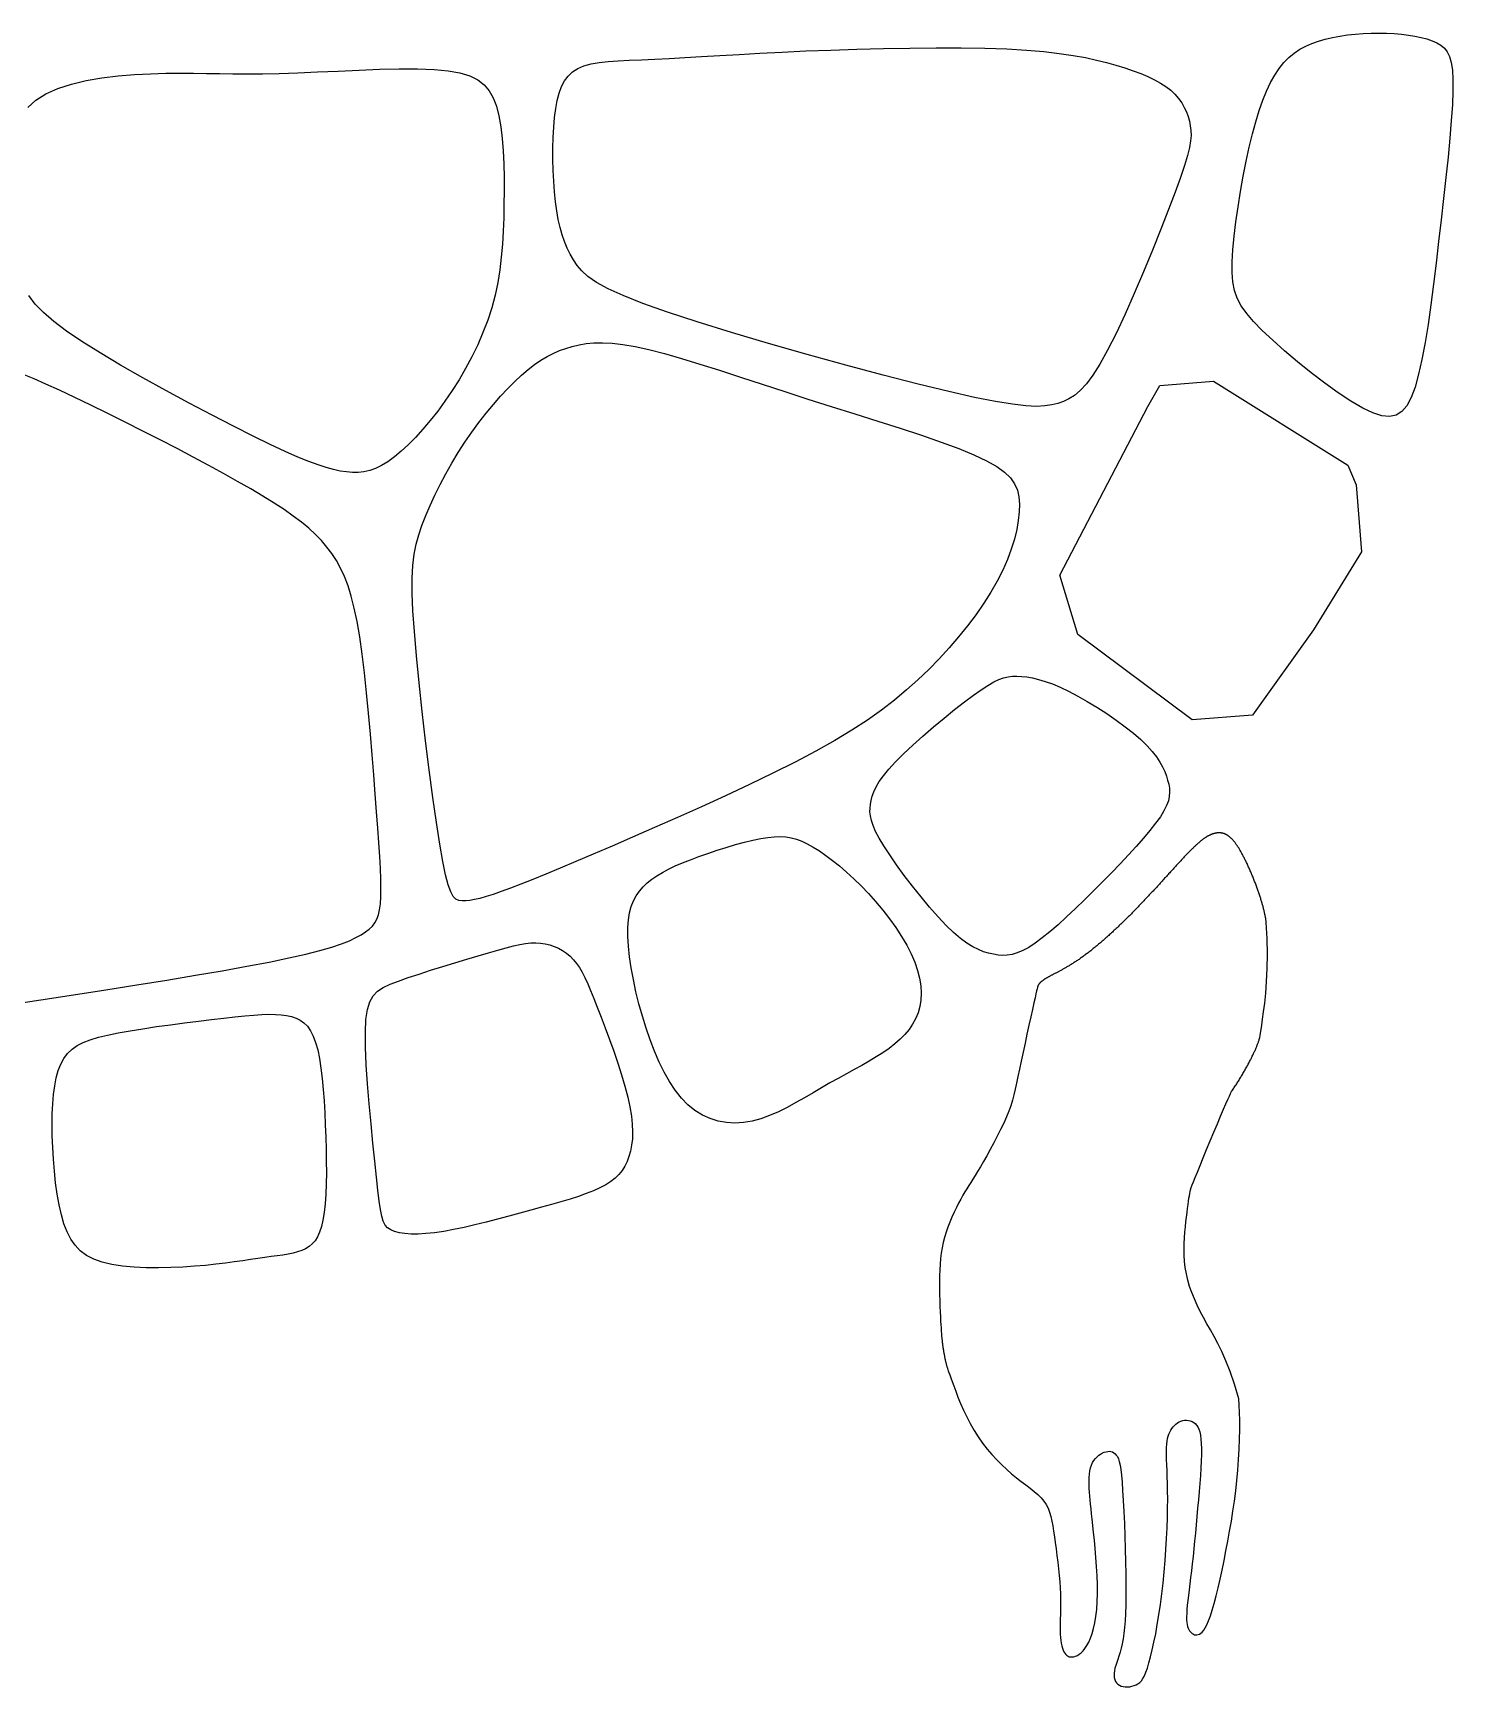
# Model space of a CAD drawing. Header units: millimetres. Extents: x 0 to 420, y 0 to 297.
# Drawn here: x 206.55 to 230.99, y 152.47 to 180.94 of the extents above; entities that cross this region are included whole.
import ezdxf

# ---------------------------------------------------------------- set-up
doc = ezdxf.new("R2010")
doc.units = ezdxf.units.MM
doc.layers.add('GREEN', color=96, linetype='Continuous')

msp = doc.modelspace()

# ---------------------------------------------------------------- linework, layer by layer
at = {"layer": 'GREEN', "linetype": 'Continuous'}
for points in [[(230.339109, 174.844587), (230.271809, 174.664342), (230.196861, 174.524526), (230.111613, 174.424255), (230.01341, 174.362646), (229.899602, 174.338813), (229.767533, 174.351874), (229.614552, 174.400943), (229.438006, 174.485136), (229.236903, 174.602603), (229.016899, 174.747622), (228.785312, 174.913505), (228.549459, 175.093563), (228.316657, 175.281107), (228.094225, 175.46945), (227.889479, 175.651903), (227.709738, 175.821777), (227.560645, 175.974484), (227.44115, 176.113833), (227.348533, 176.245733), (227.28007, 176.376094), (227.233039, 176.510824), (227.204716, 176.655833), (227.192381, 176.81703), (227.19331, 177.000323), (227.205044, 177.209679), (227.226176, 177.441287), (227.25556, 177.689394), (227.292054, 177.948246), (227.334513, 178.21209), (227.381792, 178.475171), (227.432747, 178.731738), (227.486234, 178.976035), (227.541369, 179.203349), (227.598308, 179.413125), (227.657467, 179.60585), (227.719261, 179.782007), (227.784108, 179.942083), (227.852423, 180.086563), (227.924623, 180.215931), (228.001123, 180.330674), (228.082293, 180.431386), (228.168319, 180.519101), (228.259339, 180.594964), (228.355492, 180.660117), (228.456916, 180.715705), (228.563751, 180.762871), (228.676135, 180.802759), (228.794206, 180.836514), (228.917889, 180.86511), (229.046255, 180.888855), (229.178157, 180.907886), (229.312453, 180.922343), (229.447998, 180.932363), (229.583646, 180.938086), (229.718255, 180.939649), (229.850678, 180.937192), (229.979813, 180.930818), (230.104717, 180.920492), (230.224489, 180.906145), (230.338226, 180.887707), (230.445028, 180.86511), (230.543992, 180.838283), (230.634217, 180.807158), (230.714801, 180.771664), (230.785013, 180.730991), (230.844805, 180.681357), (230.894297, 180.618239), (230.933611, 180.537114), (230.962868, 180.43346), (230.98219, 180.302753), (230.991699, 180.14047), (230.991516, 179.942088), (230.981938, 179.704722), (230.963969, 179.432037), (230.938788, 179.129336), (230.907572, 178.801923), (230.871502, 178.455099), (230.831757, 178.094169), (230.789514, 177.724435), (230.745954, 177.3512), (230.701958, 176.979707), (230.657216, 176.614955), (230.611121, 176.261884), (230.563066, 175.925431), (230.512444, 175.610536), (230.458649, 175.322137), (230.401073, 175.065175)], [(223.312086, 180.665832), (223.648939, 180.646519), (223.948617, 180.62117), (224.21514, 180.59055), (224.452533, 180.555421), (224.664819, 180.516545), (224.856019, 180.474687), (225.030157, 180.430608), (225.191256, 180.385073), (225.342635, 180.338637), (225.484808, 180.29104), (225.617582, 180.241813), (225.740767, 180.190488), (225.854173, 180.136596), (225.957609, 180.079671), (226.050883, 180.019244), (226.133806, 179.954848), (226.206322, 179.886213), (226.268921, 179.813869), (226.322225, 179.738542), (226.366859, 179.660962), (226.403448, 179.581856), (226.432615, 179.501952), (226.454985, 179.421978), (226.471182, 179.342662), (226.481357, 179.263524), (226.483763, 179.179256), (226.476183, 179.083341), (226.456395, 178.969263), (226.422181, 178.830506), (226.371322, 178.660554), (226.301598, 178.45289), (226.21079, 178.200998), (226.097826, 177.901624), (225.966223, 177.564555), (225.820644, 177.202841), (225.665754, 176.829534), (225.506218, 176.457681), (225.346698, 176.100333), (225.191859, 175.77054), (225.046365, 175.481351), (224.913728, 175.242631), (224.792845, 175.0515), (224.681464, 174.901891), (224.577331, 174.78774), (224.47819, 174.702981), (224.381788, 174.641548), (224.285872, 174.597375), (224.188187, 174.564397), (224.084999, 174.538097), (223.966656, 174.520147), (223.822025, 174.513771), (223.639975, 174.52219), (223.409374, 174.548626), (223.119089, 174.596302), (222.757987, 174.668439), (222.314938, 174.76826), (221.784638, 174.897396), (221.185099, 175.051115), (220.540164, 175.223094), (219.873676, 175.407011), (219.209477, 175.596543), (218.571409, 175.785368), (217.983314, 175.967162), (217.469034, 176.135604), (217.046511, 176.285917), (216.71008, 176.419517), (216.448175, 176.539366), (216.249231, 176.648425), (216.101683, 176.749657), (215.993963, 176.846024), (215.914508, 176.940488), (215.85175, 177.036011), (215.796038, 177.135249), (215.745372, 177.239634), (215.699665, 177.350293), (215.65883, 177.468353), (215.622781, 177.59494), (215.59143, 177.731179), (215.564692, 177.878199), (215.542479, 178.037124), (215.524724, 178.208328), (215.511444, 178.389167), (215.502671, 178.576246), (215.498441, 178.766168), (215.498789, 178.955535), (215.50375, 179.140952), (215.513357, 179.319022), (215.527647, 179.486347), (215.546873, 179.640116), (215.572169, 179.779848), (215.604886, 179.905648), (215.646377, 180.01762), (215.697995, 180.115868), (215.761092, 180.200496), (215.837021, 180.271608), (215.927134, 180.329309), (216.032645, 180.374031), (216.154213, 180.407526), (216.292358, 180.431872), (216.4476, 180.44915), (216.620459, 180.461439), (216.811456, 180.470819), (217.02111, 180.479369), (217.249942, 180.489169), (217.498506, 180.501848), (217.767497, 180.517232), (218.057642, 180.534699), (218.36967, 180.553623), (218.704309, 180.573382), (219.062287, 180.593352), (219.444332, 180.612908), (219.851173, 180.631428), (220.282027, 180.648284), (220.730065, 180.662836), (221.186946, 180.674444), (221.644329, 180.682465), (222.093876, 180.686256), (222.527244, 180.685176), (222.936095, 180.678582)], [(222.747024, 173.679912), (222.964241, 173.577472), (223.138352, 173.478285), (223.273829, 173.380202), (223.375147, 173.281076), (223.44678, 173.178758), (223.493201, 173.0711), (223.518883, 172.955953), (223.528302, 172.831168), (223.525132, 172.695141), (223.509859, 172.548438), (223.482171, 172.392167), (223.441756, 172.227438), (223.388302, 172.055359), (223.321496, 171.877041), (223.241027, 171.693591), (223.146582, 171.506119), (223.038078, 171.315714), (222.916343, 171.123384), (222.782436, 170.930117), (222.637414, 170.7369), (222.482335, 170.544722), (222.318257, 170.354571), (222.146237, 170.167434), (221.967333, 169.9843), (221.78184, 169.805757), (221.587, 169.6308), (221.379295, 169.458026), (221.155203, 169.286029), (220.911206, 169.113407), (220.643783, 168.938754), (220.349413, 168.760666), (220.024578, 168.577741), (219.667636, 168.389208), (219.284459, 168.196843), (218.882798, 168.003054), (218.470404, 167.810252), (218.055027, 167.620846), (217.644418, 167.437247), (217.246329, 167.261863), (216.868509, 167.097104), (216.51727, 166.94493), (216.193168, 166.805496), (215.895318, 166.678507), (215.622836, 166.56367), (215.374837, 166.460689), (215.150437, 166.36927), (214.948752, 166.289117), (214.768898, 166.219937), (214.609842, 166.161385), (214.469963, 166.112921), (214.347494, 166.073956), (214.240665, 166.0439), (214.147707, 166.022164), (214.066852, 166.008158), (213.996332, 166.001293), (213.934377, 166.00098), (213.879248, 166.008218), (213.829321, 166.030359), (213.783, 166.076347), (213.738689, 166.155123), (213.694794, 166.275629), (213.649718, 166.446806), (213.601866, 166.677598), (213.549644, 166.976945), (213.492099, 167.349345), (213.430859, 167.781515), (213.368197, 168.255727), (213.306383, 168.754252), (213.247691, 169.259363), (213.194391, 169.753331), (213.148756, 170.218429), (213.113058, 170.636929), (213.08915, 170.995564), (213.077207, 171.298919), (213.076987, 171.55604), (213.088247, 171.775973), (213.110744, 171.967763), (213.144234, 172.140457), (213.188476, 172.303101), (213.243225, 172.464742), (213.308149, 172.632642), (213.382559, 172.806938), (213.465672, 172.985983), (213.55671, 173.168132), (213.654892, 173.351737), (213.759437, 173.535151), (213.869566, 173.71673), (213.984498, 173.894826), (214.103407, 174.067902), (214.225281, 174.234862), (214.349062, 174.394716), (214.473694, 174.546478), (214.598117, 174.689158), (214.721275, 174.821771), (214.84211, 174.943326), (214.959563, 175.052837), (215.072931, 175.149645), (215.182918, 175.234408), (215.290581, 175.308115), (215.396979, 175.371753), (215.503169, 175.42631), (215.610209, 175.472775), (215.719157, 175.512134), (215.831069, 175.545376), (215.947378, 175.573065), (216.071004, 175.594065), (216.205242, 175.606818), (216.353387, 175.609763), (216.518733, 175.601343), (216.704575, 175.579996), (216.914207, 175.544165), (217.150924, 175.492289), (217.416989, 175.423448), (217.710538, 175.339273), (218.028675, 175.242035), (218.368504, 175.134002), (218.72713, 175.017446), (219.101656, 174.894635), (219.489187, 174.76784), (219.886828, 174.63933), (220.291022, 174.511098), (220.695581, 174.384028), (221.093655, 174.258725), (221.478394, 174.135794), (221.84295, 174.015841), (222.180473, 173.899473), (222.484114, 173.787295)], [(228.590254, 170.668255), (227.542693, 169.195251), (226.503976, 169.115278), (224.533041, 170.587941), (224.222289, 171.608278), (225.740347, 174.509858), (225.944531, 174.873666), (226.867834, 174.944753), (229.185009, 173.498747), (229.327063, 173.161597), (229.41587, 172.008142)], [(223.800738, 165.271569), (223.689, 165.199248), (223.586815, 165.144206), (223.492503, 165.104727), (223.40438, 165.079095), (223.320765, 165.065594), (223.239977, 165.062509), (223.160332, 165.068124), (223.08015, 165.080722), (222.997847, 165.099276), (222.912231, 165.125506), (222.822211, 165.161821), (222.726694, 165.210631), (222.624588, 165.274344), (222.5148, 165.355368), (222.396237, 165.456112), (222.267807, 165.578985), (222.12928, 165.725027), (221.983868, 165.889802), (221.835647, 166.067504), (221.688691, 166.252329), (221.547076, 166.438471), (221.414877, 166.620126), (221.296168, 166.791489), (221.195024, 166.946755), (221.114464, 167.081585), (221.053272, 167.197511), (221.009177, 167.29753), (220.979909, 167.38464), (220.963194, 167.461839), (220.956763, 167.532125), (220.958342, 167.598495), (220.965661, 167.663947), (220.977297, 167.731243), (220.995227, 167.802196), (221.022278, 167.878383), (221.061276, 167.961382), (221.115047, 168.052771), (221.186418, 168.154126), (221.278215, 168.267025), (221.393264, 168.393045), (221.53292, 168.532744), (221.692656, 168.682601), (221.866471, 168.838074), (222.048367, 168.994622), (222.232344, 169.147704), (222.412402, 169.29278), (222.582541, 169.425308), (222.736764, 169.540747), (222.870647, 169.63566), (222.986082, 169.711022), (223.086535, 169.768915), (223.175475, 169.811417), (223.25637, 169.840609), (223.332688, 169.858572), (223.407896, 169.867384), (223.485462, 169.869125), (223.568404, 169.865351), (223.657935, 169.855512), (223.754818, 169.838534), (223.859816, 169.813343), (223.973693, 169.778864), (224.097211, 169.734022), (224.231132, 169.677745), (224.376221, 169.608957), (224.532439, 169.527164), (224.696547, 169.434194), (224.864505, 169.332456), (225.032272, 169.224358), (225.195808, 169.112308), (225.351074, 168.998715), (225.494028, 168.885987), (225.62063, 168.776532), (225.727858, 168.672309), (225.816758, 168.573474), (225.889394, 168.479731), (225.947828, 168.390787), (225.994124, 168.306348), (226.030346, 168.226118), (226.058556, 168.149804), (226.080819, 168.077111), (226.098539, 168.007468), (226.110485, 167.939193), (226.114767, 167.870328), (226.109494, 167.798915), (226.092778, 167.722995), (226.062727, 167.640609), (226.017452, 167.549799), (225.955064, 167.448607), (225.874344, 167.335654), (225.776771, 167.211886), (225.664494, 167.078827), (225.539663, 166.938004), (225.404428, 166.79094), (225.26094, 166.639162), (225.111349, 166.484195), (224.957804, 166.327563), (224.802368, 166.170937), (224.64676, 166.016564), (224.492608, 165.866835), (224.341542, 165.724143), (224.195192, 165.590878), (224.055188, 165.469433), (223.92316, 165.3622)], [(218.928304, 162.20842), (218.778914, 162.183359), (218.630963, 162.174952), (218.485336, 162.183494), (218.342915, 162.209279), (218.204587, 162.252602), (218.071234, 162.313758), (217.943742, 162.393041), (217.822995, 162.490747), (217.709674, 162.606851), (217.603653, 162.740062), (217.504603, 162.888765), (217.412193, 163.051351), (217.326094, 163.226206), (217.245978, 163.41172), (217.171514, 163.606281), (217.102372, 163.808277), (217.038393, 164.015882), (216.980083, 164.226417), (216.92812, 164.436987), (216.883179, 164.644699), (216.845937, 164.846658), (216.817071, 165.03997), (216.797256, 165.221742), (216.787168, 165.389079), (216.787315, 165.53983), (216.797519, 165.674813), (216.817434, 165.795585), (216.846712, 165.903709), (216.885007, 166.000742), (216.931973, 166.088245), (216.987261, 166.167777), (217.050526, 166.240898), (217.121545, 166.309026), (217.200593, 166.373014), (217.288067, 166.433571), (217.384368, 166.491408), (217.489893, 166.547236), (217.605042, 166.601765), (217.730213, 166.655707), (217.865805, 166.709771), (218.011637, 166.764358), (218.165202, 166.818635), (218.323414, 166.871457), (218.483186, 166.921679), (218.641433, 166.968158), (218.795068, 167.009749), (218.941003, 167.045309), (219.076154, 167.073693), (219.198367, 167.093904), (219.309222, 167.105536), (219.411235, 167.108329), (219.506918, 167.102023), (219.598788, 167.086359), (219.689356, 167.061076), (219.781139, 167.025916), (219.87665, 166.980618), (219.977869, 166.924996), (220.084637, 166.859149), (220.196261, 166.783252), (220.312046, 166.697477), (220.431299, 166.601998), (220.553327, 166.496988), (220.677436, 166.382621), (220.802932, 166.259069), (220.928914, 166.126753), (221.053647, 165.98709), (221.17519, 165.841742), (221.291601, 165.692373), (221.400937, 165.540647), (221.501257, 165.388226), (221.590618, 165.236775), (221.667078, 165.087956), (221.729091, 164.943199), (221.776695, 164.802999), (221.810323, 164.667614), (221.830408, 164.537306), (221.837384, 164.412334), (221.831685, 164.292957), (221.813744, 164.179437), (221.783995, 164.072033), (221.742882, 163.970854), (221.690897, 163.875411), (221.628543, 163.785061), (221.556322, 163.699164), (221.474738, 163.617078), (221.384293, 163.538163), (221.28549, 163.461777), (221.178832, 163.387279), (221.06486, 163.314031), (220.944264, 163.241406), (220.817773, 163.16878), (220.686114, 163.09553), (220.550016, 163.021031), (220.410208, 162.944661), (220.267418, 162.865794), (220.122373, 162.783809), (219.975724, 162.698602), (219.82781, 162.612165), (219.67889, 162.52701), (219.529224, 162.445651), (219.379072, 162.370599), (219.228695, 162.304368), (219.078352, 162.249471)], [(213.617866, 160.310518), (213.459145, 160.287382), (213.312734, 160.27222), (213.178878, 160.264822), (213.057817, 160.264981), (212.949796, 160.27249), (212.855058, 160.28714), (212.773843, 160.308724), (212.706397, 160.337033), (212.652513, 160.372769), (212.610194, 160.420274), (212.576996, 160.484797), (212.550472, 160.57159), (212.52818, 160.685903), (212.507672, 160.832987), (212.486504, 161.018091), (212.462232, 161.246468), (212.433205, 161.520407), (212.400951, 161.830357), (212.367796, 162.163805), (212.336062, 162.508241), (212.308073, 162.851152), (212.286154, 163.180027), (212.272628, 163.482354), (212.269818, 163.74562), (212.279911, 163.960591), (212.304535, 164.131129), (212.345182, 164.264376), (212.403343, 164.367471), (212.480508, 164.447555), (212.57817, 164.511766), (212.697818, 164.567247), (212.840945, 164.621135), (213.007829, 164.679119), (213.193909, 164.741073), (213.393409, 164.805421), (213.600557, 164.870584), (213.809577, 164.934984), (214.014695, 164.997045), (214.210138, 165.055188), (214.390132, 165.107836), (214.55028, 165.153668), (214.691702, 165.192393), (214.816894, 165.223976), (214.928353, 165.248383), (215.028576, 165.26558), (215.12006, 165.275532), (215.205302, 165.278204), (215.286799, 165.273563), (215.366553, 165.261612), (215.444591, 165.242503), (215.520445, 165.216428), (215.593645, 165.183576), (215.663725, 165.144139), (215.730215, 165.098306), (215.792648, 165.046269), (215.850555, 164.988218), (215.903795, 164.924029), (215.953533, 164.852319), (216.00126, 164.771389), (216.048467, 164.679541), (216.096645, 164.575077), (216.147285, 164.456299), (216.20188, 164.321509), (216.261919, 164.169009), (216.328251, 163.998108), (216.399143, 163.812148), (216.47222, 163.615479), (216.545106, 163.412449), (216.615427, 163.207409), (216.680805, 163.004708), (216.738866, 162.808696), (216.787234, 162.623721), (216.824056, 162.45323), (216.849572, 162.297052), (216.864545, 162.154112), (216.869739, 162.023337), (216.865915, 161.903652), (216.853838, 161.793983), (216.834269, 161.693254), (216.807973, 161.600393), (216.77544, 161.514417), (216.736075, 161.434713), (216.689011, 161.360762), (216.633381, 161.292043), (216.568318, 161.228037), (216.492955, 161.168224), (216.406425, 161.112083), (216.307862, 161.059095), (216.196663, 161.008723), (216.073292, 160.960359), (215.938477, 160.91338), (215.792946, 160.867163), (215.637427, 160.821083), (215.472649, 160.774517), (215.29934, 160.726841), (215.118228, 160.677431), (214.930319, 160.625986), (214.737728, 160.573502), (214.542848, 160.521294), (214.348072, 160.470681), (214.155793, 160.422979), (213.968404, 160.379507), (213.788298, 160.341581)], [(207.737728, 159.780442), (207.592767, 159.832848), (207.468336, 159.898392), (207.362354, 159.977594), (207.27274, 160.070974), (207.197413, 160.179051), (207.134294, 160.302344), (207.081301, 160.441374), (207.036352, 160.596661), (206.997684, 160.768067), (206.964789, 160.952836), (206.937477, 161.147552), (206.915558, 161.348802), (206.89884, 161.553172), (206.887134, 161.757249), (206.880248, 161.957617), (206.877992, 162.150863), (206.880326, 162.334076), (206.88781, 162.506354), (206.901155, 162.667299), (206.921072, 162.816513), (206.948271, 162.953597), (206.983465, 163.078153), (207.027364, 163.189781), (207.080678, 163.288084), (207.144281, 163.373015), (207.219692, 163.445939), (207.308594, 163.50857), (207.412669, 163.562624), (207.533598, 163.609818), (207.673063, 163.651867), (207.832746, 163.690487), (208.01433, 163.727393), (208.218275, 163.763945), (208.440168, 163.800065), (208.674372, 163.83532), (208.915252, 163.869276), (209.157172, 163.901499), (209.394497, 163.931555), (209.621592, 163.959011), (209.832821, 163.983432), (210.023794, 164.004405), (210.195104, 164.021599), (210.348589, 164.0347), (210.486087, 164.043398), (210.609436, 164.04738), (210.720474, 164.046335), (210.821039, 164.039952), (210.912968, 164.027918), (210.997818, 164.009674), (211.076009, 163.983665), (211.14768, 163.94809), (211.212971, 163.901145), (211.27202, 163.841029), (211.324966, 163.76594), (211.371947, 163.674074), (211.413103, 163.563631), (211.448632, 163.433492), (211.478977, 163.285277), (211.504641, 163.121292), (211.526126, 162.943841), (211.543935, 162.75523), (211.558572, 162.557762), (211.570538, 162.353744), (211.580337, 162.145479), (211.588315, 161.935338), (211.594196, 161.725941), (211.597544, 161.519975), (211.597927, 161.320126), (211.594912, 161.12908), (211.588064, 160.949523), (211.57695, 160.784142), (211.561137, 160.635622), (211.540246, 160.505936), (211.514117, 160.394202), (211.482648, 160.298828), (211.445734, 160.218217), (211.403271, 160.150777), (211.355154, 160.094912), (211.301281, 160.049028), (211.241547, 160.011532), (211.175842, 159.980903), (211.104033, 159.955923), (211.025981, 159.935447), (210.941549, 159.918333), (210.850597, 159.903437), (210.752986, 159.889614), (210.648578, 159.875721), (210.537234, 159.860614), (210.418718, 159.843444), (210.292398, 159.824541), (210.157548, 159.804527), (210.013438, 159.784027), (209.85934, 159.763664), (209.694526, 159.744063), (209.518268, 159.725847), (209.329838, 159.70964), (209.129368, 159.696169), (208.920437, 159.686579), (208.707482, 159.682119), (208.494943, 159.684036), (208.28726, 159.693579), (208.08887, 159.711995), (207.904213, 159.740533)]]:
    msp.add_lwpolyline(points, close=True, dxfattribs=at)
for points in [[(206.460546, 179.655753), (206.598838, 179.784205), (206.769557, 179.894984), (206.974464, 179.987282), (207.208363, 180.062323), (207.464319, 180.121839), (207.735396, 180.167563), (208.014657, 180.201225), (208.295166, 180.22456), (208.569989, 180.239298), (208.832188, 180.247172), (209.077063, 180.24986), (209.308845, 180.248821), (209.534005, 180.245458), (209.759008, 180.241177), (209.990322, 180.237382), (210.234416, 180.235478), (210.497757, 180.236868), (210.786813, 180.242957), (211.105415, 180.254532), (211.446854, 180.269905), (211.801783, 180.286769), (212.160856, 180.302819), (212.514727, 180.31575), (212.854051, 180.323254), (213.16948, 180.323027), (213.45167, 180.312762), (213.69349, 180.290325), (213.896678, 180.254261), (214.065186, 180.20329), (214.202969, 180.13613), (214.31398, 180.051499), (214.402172, 179.948114), (214.471499, 179.824694), (214.525915, 179.679956), (214.568898, 179.513377), (214.602033, 179.327456), (214.626429, 179.125452), (214.643196, 178.910623), (214.653443, 178.686228), (214.658281, 178.455524), (214.658818, 178.22177), (214.656165, 177.988223), (214.651024, 177.757544), (214.642466, 177.530001), (214.629158, 177.305265), (214.609763, 177.083007), (214.582946, 176.862896), (214.547373, 176.644605), (214.501708, 176.427802), (214.444617, 176.212159), (214.375199, 175.997569), (214.294303, 175.784815), (214.203211, 175.574902), (214.103206, 175.368834), (213.995571, 175.167619), (213.881591, 174.972259), (213.762546, 174.783762), (213.639722, 174.603133), (213.514363, 174.431372), (213.387564, 174.269473), (213.260384, 174.118421), (213.133879, 173.979206), (213.009109, 173.852815), (212.887129, 173.740236), (212.768999, 173.642457), (212.655776, 173.560467), (212.548092, 173.494879), (212.444881, 173.444819), (212.344653, 173.409039), (212.245915, 173.386291), (212.147178, 173.375328), (212.046948, 173.374901), (211.943736, 173.383762), (211.83605, 173.400663), (211.721822, 173.424993), (211.596668, 173.458679), (211.455632, 173.504287), (211.293753, 173.564379), (211.106071, 173.641521), (210.887629, 173.738277), (210.633467, 173.857211), (210.338624, 174.000887), (210.00101, 174.170466), (209.63, 174.361496), (209.237834, 174.56812), (208.836755, 174.784482), (208.439006, 175.004726), (208.056828, 175.222997), (207.702463, 175.433437), (207.388153, 175.630192), (207.123172, 175.80914), (206.904922, 175.973104), (206.727837, 176.126639), (206.58635, 176.274304), (206.474895, 176.420655)], [(206.120729, 164.211302), (206.684777, 164.297183), (207.247853, 164.383895), (207.800924, 164.469988), (208.338216, 164.554866), (208.85477, 164.638147), (209.345626, 164.71945), (209.805826, 164.798393), (210.23041, 164.874593), (210.614419, 164.94767), (210.952894, 165.017241), (211.242529, 165.083051), (211.486631, 165.145356), (211.690157, 165.204537), (211.858068, 165.260975), (211.995322, 165.315054), (212.106878, 165.367153), (212.197697, 165.417657), (212.272736, 165.466945), (212.336244, 165.515799), (212.389626, 165.566592), (212.433575, 165.622099), (212.468785, 165.68509), (212.495949, 165.75834), (212.51576, 165.844621), (212.528913, 165.946706), (212.5361, 166.067368), (212.53797, 166.208998), (212.534983, 166.372463), (212.527558, 166.558248), (212.516108, 166.766839), (212.501052, 166.99872), (212.482805, 167.254377), (212.461782, 167.534296), (212.438401, 167.838961), (212.412991, 168.167529), (212.385534, 168.513843), (212.355926, 168.870415), (212.324065, 169.22976), (212.289845, 169.584391), (212.253164, 169.926822), (212.213916, 170.249566), (212.171999, 170.545137), (212.127242, 170.807893), (212.079209, 171.039577), (212.027396, 171.243776), (211.9713, 171.424076), (211.91042, 171.584066), (211.844251, 171.727331), (211.772291, 171.857461), (211.694037, 171.978041), (211.608824, 172.092306), (211.51534, 172.202082), (211.412112, 172.308841), (211.297664, 172.414057), (211.170524, 172.519202), (211.029217, 172.62575), (210.87227, 172.735172), (210.698208, 172.848942), (210.505998, 172.968227), (210.296361, 173.092968), (210.070459, 173.222803), (209.829454, 173.357367), (209.574508, 173.496296), (209.306782, 173.639227), (209.027439, 173.785796), (208.73764, 173.935639), (208.439298, 174.08796), (208.137332, 174.240227), (207.837412, 174.38948), (207.545208, 174.532755), (207.266391, 174.667089), (207.00663, 174.78952), (206.771597, 174.897085), (206.56696, 174.986821), (206.39635, 175.056251)], [(227.778098, 165.629129), (227.776515, 165.641888), (227.774537, 165.656777), (227.772499, 165.671138), (227.770395, 165.685065), (227.768214, 165.69865), (227.765947, 165.711988), (227.763587, 165.72517), (227.761123, 165.73829), (227.758548, 165.75144), (227.755853, 165.764699), (227.753038, 165.778083), (227.750102, 165.791592), (227.747047, 165.805229), (227.743871, 165.818993), (227.740577, 165.832886), (227.737163, 165.846909), (227.73363, 165.861063), (227.729978, 165.875349), (227.726208, 165.889766), (227.722321, 165.904315), (227.718317, 165.918994), (227.714197, 165.933805), (227.709961, 165.948746), (227.70561, 165.963817), (227.701145, 165.979018), (227.696567, 165.994347), (227.691877, 166.009801), (227.687077, 166.025374), (227.68217, 166.04106), (227.677158, 166.056853), (227.672043, 166.072749), (227.666827, 166.088741), (227.661513, 166.104824), (227.656101, 166.120993), (227.650596, 166.137241), (227.644998, 166.153562), (227.639312, 166.169947), (227.633538, 166.186392), (227.627681, 166.202888), (227.621742, 166.219429), (227.615723, 166.236008), (227.609628, 166.252619), (227.603459, 166.269254), (227.597218, 166.285908), (227.590907, 166.302572), (227.58453, 166.319241), (227.578089, 166.335908), (227.571586, 166.352565), (227.565024, 166.369206), (227.558405, 166.385824), (227.551731, 166.402413), (227.545006, 166.418966), (227.538232, 166.435475), (227.531411, 166.451934), (227.524545, 166.468337), (227.517638, 166.484676), (227.510692, 166.500945), (227.503708, 166.517136), (227.496691, 166.533244), (227.489642, 166.549261), (227.482563, 166.565181), (227.475458, 166.580997), (227.468328, 166.596701), (227.461176, 166.612288), (227.454006, 166.62775), (227.446818, 166.643081), (227.439616, 166.658274), (227.432402, 166.673322), (227.425179, 166.688218), (227.417949, 166.702956), (227.410715, 166.717528), (227.403479, 166.731928), (227.396243, 166.74615), (227.389011, 166.760186), (227.381785, 166.774029), (227.374566, 166.787673), (227.367358, 166.801112), (227.360164, 166.814337), (227.352985, 166.827343), (227.345824, 166.840123), (227.338684, 166.852669), (227.331566, 166.864976), (227.324474, 166.877038), (227.317409, 166.88885), (227.310374, 166.900407), (227.303369, 166.911703), (227.296397, 166.922735), (227.28946, 166.933496), (227.28256, 166.943983), (227.275699, 166.954189), (227.268877, 166.964118), (227.262093, 166.97377), (227.255348, 166.983147), (227.248642, 166.992251), (227.241975, 167.001085), (227.235346, 167.009649), (227.228755, 167.017946), (227.222202, 167.025979), (227.215688, 167.033749), (227.20921, 167.041261), (227.202769, 167.048519), (227.196363, 167.055526), (227.189993, 167.062286), (227.183658, 167.068801), (227.177357, 167.075077), (227.171089, 167.081117), (227.164855, 167.086923), (227.158652, 167.0925), (227.152481, 167.097852), (227.146342, 167.102981), (227.140233, 167.107893), (227.134153, 167.112589), (227.128103, 167.117074), (227.122082, 167.121351), (227.116089, 167.125425), (227.110123, 167.129297), (227.104185, 167.132974), (227.098272, 167.136457), (227.092385, 167.13975), (227.086524, 167.142857), (227.080687, 167.145782), (227.074873, 167.148528), (227.069084, 167.151099), (227.063316, 167.153499), (227.057571, 167.15573), (227.051848, 167.157798), (227.046145, 167.159704), (227.040463, 167.161453), (227.0348, 167.163049), (227.029156, 167.164495), (227.023531, 167.165794), (227.017924, 167.166951), (227.012334, 167.167969), (227.006761, 167.168851), (227.001204, 167.169601), (226.995663, 167.170223), (226.990136, 167.170721), (226.984624, 167.171097), (226.979125, 167.171356), (226.973639, 167.171501), (226.968166, 167.171535), (226.962705, 167.171463), (226.957256, 167.171288), (226.951816, 167.171014), (226.946387, 167.170644), (226.940968, 167.170181), (226.935557, 167.169628), (226.930154, 167.168989), (226.924757, 167.168265), (226.919366, 167.167458), (226.913979, 167.166572), (226.908596, 167.165609), (226.903216, 167.164572), (226.897838, 167.163462), (226.892459, 167.162278), (226.887077, 167.161018), (226.88169, 167.159681), (226.876294, 167.158265), (226.870889, 167.156768), (226.865471, 167.155189), (226.860037, 167.153525), (226.854586, 167.151774), (226.849115, 167.149934), (226.843621, 167.148003), (226.838101, 167.145976), (226.832552, 167.143852), (226.826972, 167.141627), (226.821358, 167.139299), (226.815707, 167.136864), (226.810016, 167.134321), (226.804282, 167.131665), (226.798504, 167.128894), (226.792677, 167.126006), (226.7868, 167.122997), (226.780869, 167.119865), (226.774881, 167.116606), (226.768835, 167.113218), (226.762726, 167.109698), (226.756553, 167.106043), (226.750312, 167.102251), (226.744001, 167.098318), (226.737617, 167.094241), (226.731157, 167.090018), (226.724619, 167.085645), (226.717999, 167.081121), (226.711295, 167.076442), (226.704505, 167.071605), (226.697624, 167.066607), (226.690651, 167.061445), (226.683583, 167.056118), (226.676417, 167.050621), (226.66915, 167.044952), (226.661779, 167.039108), (226.654303, 167.033086), (226.646717, 167.026883), (226.639019, 167.020497), (226.631206, 167.013925), (226.623276, 167.007163), (226.615226, 167.000209), (226.607053, 166.99306), (226.598754, 166.985714), (226.590326, 166.978166), (226.581767, 166.970415), (226.573074, 166.962458), (226.564244, 166.954291), (226.555274, 166.945912), (226.546162, 166.937318), (226.536905, 166.928506), (226.5275, 166.919473), (226.517944, 166.910217), (226.508236, 166.900736), (226.498373, 166.891028), (226.488353, 166.881092), (226.478176, 166.870926), (226.467838, 166.860528), (226.457338, 166.849897), (226.446675, 166.839032), (226.435846, 166.827931), (226.424853, 166.816597), (226.413698, 166.805035), (226.402382, 166.793247), (226.390907, 166.781236), (226.379275, 166.769008), (226.367488, 166.756564), (226.355547, 166.743909), (226.343455, 166.731047), (226.331213, 166.717982), (226.318824, 166.704718), (226.306291, 166.691262), (226.293617, 166.677617), (226.280804, 166.663788), (226.267855, 166.649781), (226.254773, 166.6356), (226.241559, 166.62125), (226.228218, 166.606735), (226.21475, 166.592062), (226.20116, 166.577233), (226.187449, 166.562255), (226.17362, 166.547133), (226.159676, 166.53187), (226.14562, 166.516472), (226.131454, 166.500944), (226.117181, 166.48529), (226.102803, 166.469516), (226.088323, 166.453626), (226.073743, 166.437625), (226.059067, 166.421518), (226.044297, 166.40531), (226.029435, 166.389005), (226.014485, 166.372609), (225.999448, 166.356126), (225.984328, 166.339562), (225.969127, 166.32292), (225.953847, 166.306206), (225.938492, 166.289424), (225.923064, 166.27258), (225.907565, 166.255679), (225.891998, 166.238724), (225.876367, 166.221722), (225.860672, 166.204676), (225.844918, 166.187593), (225.829107, 166.170475), (225.813241, 166.153329), (225.797322, 166.13616), (225.781355, 166.118971), (225.765341, 166.101768), (225.749282, 166.084556), (225.733182, 166.06734), (225.717043, 166.050124), (225.700868, 166.032913), (225.684659, 166.015713), (225.668419, 165.998527), (225.652151, 165.981361), (225.635857, 165.96422), (225.61954, 165.947108), (225.603202, 165.930029), (225.586846, 165.912987), (225.570473, 165.895988), (225.554087, 165.879035), (225.53769, 165.862132), (225.521285, 165.845285), (225.504873, 165.828496), (225.488456, 165.811769), (225.472037, 165.795106), (225.455617, 165.778509), (225.439197, 165.76198), (225.42278, 165.745522), (225.406367, 165.729137), (225.38996, 165.712828), (225.37356, 165.696595), (225.35717, 165.680443), (225.34079, 165.664371), (225.324422, 165.648382), (225.308067, 165.632478), (225.291728, 165.61666), (225.275406, 165.60093), (225.259102, 165.585291), (225.242817, 165.569743), (225.226554, 165.554288), (225.210314, 165.538929), (225.194098, 165.523667), (225.177907, 165.508504), (225.161745, 165.493442), (225.145611, 165.478481), (225.129507, 165.463625), (225.113436, 165.448875), (225.097398, 165.434233), (225.081395, 165.4197), (225.065429, 165.405278), (225.049501, 165.390969), (225.033612, 165.376776), (225.017765, 165.362698), (225.00196, 165.348739), (224.986199, 165.3349), (224.970485, 165.321183), (224.954817, 165.30759), (224.939199, 165.294122), (224.92363, 165.280781), (224.908114, 165.26757), (224.89265, 165.254489), (224.877242, 165.24154), (224.861891, 165.228726), (224.846597, 165.216048), (224.831362, 165.203508), (224.816189, 165.191107), (224.801078, 165.178848), (224.786032, 165.166732), (224.771051, 165.15476), (224.756137, 165.142936), (224.741292, 165.13126), (224.726517, 165.119734), (224.711814, 165.108361), (224.697184, 165.097141), (224.682628, 165.086076), (224.668149, 165.075169), (224.653748, 165.064421), (224.639427, 165.053834), (224.625186, 165.04341), (224.611028, 165.033149), (224.596953, 165.023053), (224.582964, 165.013122), (224.569061, 165.003357), (224.555247, 164.99376), (224.541523, 164.984332), (224.52789, 164.975072), (224.51435, 164.965982), (224.500904, 164.95706), (224.487553, 164.948303), (224.474298, 164.93971), (224.461142, 164.931277), (224.448084, 164.923002), (224.435128, 164.914883), (224.422272, 164.906917), (224.40952, 164.899102), (224.396872, 164.891435), (224.38433, 164.883913), (224.371894, 164.876532), (224.359567, 164.869289), (224.347348, 164.862181), (224.33524, 164.855204), (224.323244, 164.848356), (224.31136, 164.841634), (224.299591, 164.835033), (224.287937, 164.828551), (224.2764, 164.822185), (224.26498, 164.81593), (224.25368, 164.809785), (224.2425, 164.803746), (224.231441, 164.79781), (224.220506, 164.791972), (224.209694, 164.786231), (224.199008, 164.780583), (224.188448, 164.775025), (224.178016, 164.769553), (224.167712, 164.764164), (224.157539, 164.758856), (224.147498, 164.753624), (224.137589, 164.748466), (224.127814, 164.743378), (224.118174, 164.738357), (224.108671, 164.7334), (224.099305, 164.728504), (224.090079, 164.723666), (224.080992, 164.718881), (224.072046, 164.714148), (224.063243, 164.709462), (224.054584, 164.704821), (224.04607, 164.700221), (224.037703, 164.695659), (224.029482, 164.691132), (224.021411, 164.686636), (224.013489, 164.682169), (224.005719, 164.677728), (223.998101, 164.673308), (223.990637, 164.668907), (223.983328, 164.664521), (223.976175, 164.660148), (223.96918, 164.655783), (223.962343, 164.651425), (223.955666, 164.647069), (223.94915, 164.642712), (223.942796, 164.638352), (223.936606, 164.633985), (223.930582, 164.62961), (223.924724, 164.625224), (223.919035, 164.620825), (223.913516, 164.616411), (223.908168, 164.611979), (223.902993, 164.607526), (223.897992, 164.603052), (223.893168, 164.598556), (223.888524, 164.594041), (223.884062, 164.589507), (223.879784, 164.584956), (223.875694, 164.580389), (223.871793, 164.575807), (223.868085, 164.571212), (223.864571, 164.566605), (223.861255, 164.561988), (223.85814, 164.557363), (223.855228, 164.552733), (223.852522, 164.5481), (223.850025, 164.543465), (223.84774, 164.538832), (223.845669, 164.534202), (223.843701, 164.529081), (223.841264, 164.520993), (223.837671, 164.506964), (223.832236, 164.484021), (223.824272, 164.449191), (223.813093, 164.3995), (223.798012, 164.331975), (223.778343, 164.243643), (223.753703, 164.132843), (223.724927, 164.003155), (223.693156, 163.859472), (223.65953, 163.706687), (223.625187, 163.549693), (223.591268, 163.393382), (223.558912, 163.242648), (223.52926, 163.102382), (223.503019, 162.976182), (223.479177, 162.862452), (223.456288, 162.758305), (223.432907, 162.660849), (223.40759, 162.567195), (223.378892, 162.474452), (223.345369, 162.379731), (223.305574, 162.280141), (223.258591, 162.173691), (223.205603, 162.06198), (223.148323, 161.947505), (223.088462, 161.832765), (223.027731, 161.720255), (222.967841, 161.612475), (222.910505, 161.511921), (222.857434, 161.42109), (222.80988, 161.341675), (222.767266, 161.272142), (222.728555, 161.210152), (222.692711, 161.153366), (222.658696, 161.099444), (222.625475, 161.046048), (222.592011, 160.990838), (222.557267, 160.931475), (222.520515, 160.866144), (222.482258, 160.795124), (222.443308, 160.719218), (222.404475, 160.639229), (222.366571, 160.555959), (222.330408, 160.470212), (222.296796, 160.38279), (222.266547, 160.294497), (222.240296, 160.205921), (222.217979, 160.1168), (222.199353, 160.026655), (222.184177, 159.935011), (222.172211, 159.841389), (222.163213, 159.745313), (222.156941, 159.646306), (222.153155, 159.54389), (222.151594, 159.43802), (222.151916, 159.330381), (222.153761, 159.223087), (222.156768, 159.118255), (222.160575, 159.018), (222.164822, 158.924438), (222.169149, 158.839685), (222.173193, 158.765856), (222.176669, 158.704444), (222.179589, 158.654448), (222.182042, 158.614244), (222.184112, 158.582207), (222.185889, 158.556713), (222.18746, 158.536138), (222.18891, 158.518859), (222.190329, 158.50325), (222.191788, 158.487959), (222.193301, 158.472719), (222.194868, 158.457533), (222.196488, 158.442405), (222.19816, 158.42734), (222.199885, 158.412341), (222.20166, 158.397412), (222.203487, 158.382557), (222.205363, 158.367781), (222.207289, 158.353086), (222.209263, 158.338477), (222.211286, 158.323959), (222.213356, 158.309534), (222.215472, 158.295206), (222.217636, 158.280981), (222.219844, 158.266861), (222.222098, 158.25285), (222.224396, 158.238953), (222.226738, 158.225174), (222.229123, 158.211515), (222.231551, 158.197982), (222.23402, 158.184579), (222.236531, 158.171308), (222.239082, 158.158175), (222.241673, 158.145182), (222.244304, 158.132335), (222.246973, 158.119636), (222.249681, 158.107091), (222.252426, 158.094702), (222.255207, 158.082474), (222.258026, 158.07041), (222.260879, 158.058515), (222.263768, 158.046793), (222.266691, 158.035247), (222.269648, 158.023882), (222.272638, 158.012701), (222.275661, 158.001708), (222.278715, 157.990907), (222.281801, 157.980303), (222.284917, 157.969898), (222.288179, 157.959374), (222.292162, 157.947118), (222.297558, 157.931192), (222.305057, 157.90966), (222.315352, 157.880585), (222.329133, 157.842031), (222.347091, 157.79206), (222.369919, 157.728737), (222.398185, 157.650858), (222.43197, 157.560158), (222.471234, 157.459106), (222.515934, 157.350171), (222.56603, 157.235821), (222.62148, 157.118526), (222.682244, 157.000753), (222.74828, 156.884972), (222.819419, 156.773278), (222.894972, 156.666277), (222.974124, 156.564198), (223.056058, 156.467274), (223.139958, 156.375735), (223.225007, 156.289814), (223.31039, 156.209741), (223.395289, 156.135747), (223.478871, 156.067827), (223.560226, 156.005021), (223.638427, 155.94613), (223.712547, 155.889959), (223.78166, 155.835308), (223.844838, 155.780981), (223.901154, 155.72578), (223.94968, 155.668508), (223.989851, 155.60809), (224.022538, 155.543942), (224.048974, 155.475605), (224.070393, 155.402617), (224.088026, 155.324518), (224.103106, 155.240847), (224.116867, 155.151143), (224.130541, 155.054947), (224.145063, 154.95214), (224.160183, 154.843973), (224.175353, 154.732039), (224.190026, 154.617931), (224.203653, 154.503243), (224.215688, 154.389568), (224.225581, 154.278498), (224.232786, 154.171629), (224.236951, 154.070244), (224.238503, 153.974397), (224.238069, 153.883834), (224.236272, 153.7983), (224.233738, 153.717542), (224.231091, 153.641305), (224.228955, 153.569334), (224.227955, 153.501376), (224.228608, 153.437236), (224.230995, 153.376967), (224.23509, 153.320681), (224.240867, 153.268491), (224.248298, 153.220511), (224.257357, 153.176852), (224.268019, 153.137628), (224.280255, 153.102951), (224.294055, 153.072901), (224.309457, 153.04742), (224.326516, 153.026419), (224.345286, 153.009805), (224.365821, 152.99749), (224.388176, 152.989381), (224.412405, 152.985388), (224.438561, 152.985421), (224.466632, 152.98951), (224.496345, 152.998172), (224.527356, 153.012042), (224.559324, 153.03176), (224.59191, 153.057961), (224.62477, 153.091284), (224.657563, 153.132365), (224.689949, 153.181842), (224.721539, 153.240304), (224.75176, 153.308154), (224.779991, 153.385745), (224.805612, 153.473431), (224.828002, 153.571567), (224.846541, 153.680506), (224.86061, 153.800602), (224.869587, 153.93221), (224.873092, 154.075072), (224.871709, 154.226482), (224.86626, 154.383121), (224.857568, 154.541671), (224.846455, 154.698815), (224.833746, 154.851233), (224.820262, 154.995609), (224.806827, 155.128624), (224.794134, 155.247809), (224.78236, 155.354092), (224.771554, 155.44925), (224.761762, 155.535059), (224.753033, 155.613297), (224.745414, 155.685741), (224.738953, 155.754167), (224.733699, 155.820353), (224.729752, 155.885692), (224.727434, 155.950047), (224.727118, 156.012898), (224.729181, 156.073725), (224.733997, 156.132007), (224.74194, 156.187224), (224.753385, 156.238855), (224.768708, 156.286381), (224.788113, 156.329384), (224.811132, 156.367858), (224.837128, 156.4019), (224.865462, 156.431606), (224.895496, 156.457073), (224.926593, 156.4784), (224.958115, 156.495681), (224.989423, 156.509015), (225.019962, 156.518451), (225.049499, 156.523851), (225.077882, 156.525029), (225.10496, 156.521801), (225.130582, 156.513982), (225.154597, 156.501387), (225.176854, 156.48383), (225.197201, 156.461126), (225.215552, 156.432656), (225.232077, 156.396071), (225.247012, 156.348585), (225.260591, 156.287414), (225.273051, 156.209773), (225.284626, 156.112879), (225.295551, 155.993946), (225.306063, 155.850191), (225.316315, 155.68028), (225.326142, 155.488689), (225.335298, 155.281345), (225.343536, 155.064175), (225.350611, 154.843106), (225.356275, 154.624066), (225.360283, 154.41298), (225.362389, 154.215776), (225.362381, 154.037133), (225.360196, 153.876739), (225.355805, 153.733032), (225.349177, 153.604453), (225.340284, 153.48944), (225.329097, 153.386434), (225.315588, 153.293873), (225.299726, 153.210197), (225.281637, 153.133992), (225.262063, 153.06443), (225.241901, 153.000828), (225.222045, 152.942506), (225.203393, 152.888781), (225.186841, 152.838972), (225.173285, 152.792397), (225.16362, 152.748375), (225.158581, 152.706399), (225.158255, 152.666666), (225.162567, 152.629551), (225.171442, 152.595427), (225.184804, 152.564665), (225.202579, 152.537641), (225.224691, 152.514726), (225.251066, 152.496294), (225.281493, 152.482622), (225.315222, 152.473598), (225.35137, 152.469015), (225.38905, 152.468665), (225.427379, 152.47234), (225.465472, 152.479833), (225.502444, 152.490936), (225.537411, 152.50544), (225.569723, 152.523456), (225.599672, 152.546359), (225.627786, 152.575842), (225.654593, 152.613599), (225.680619, 152.661322), (225.706393, 152.720704), (225.732443, 152.793438), (225.759294, 152.881218), (225.787309, 152.985228), (225.816173, 153.104624), (225.845408, 153.238055), (225.874534, 153.384167), (225.903069, 153.541609), (225.930535, 153.709028), (225.956452, 153.885073), (225.980339, 154.068391), (226.001794, 154.257466), (226.020726, 154.450123), (226.03712, 154.644024), (226.050963, 154.83683), (226.06224, 155.026201), (226.070937, 155.209799), (226.077041, 155.385286), (226.080537, 155.550322), (226.081506, 155.703049), (226.080405, 155.843532), (226.077785, 155.972318), (226.074197, 156.089951), (226.070193, 156.196978), (226.066324, 156.293943), (226.063141, 156.381393), (226.061197, 156.459874), (226.060962, 156.529978), (226.062596, 156.592487), (226.066175, 156.648229), (226.071779, 156.698034), (226.079486, 156.742729), (226.089374, 156.783143), (226.101522, 156.820105), (226.116007, 156.854444), (226.132876, 156.88681), (226.152035, 156.917146), (226.173359, 156.945215), (226.196723, 156.970781), (226.222, 156.993608), (226.249065, 157.01346), (226.277792, 157.030101), (226.308055, 157.043295), (226.339661, 157.052818), (226.372146, 157.058489), (226.40498, 157.06014), (226.43763, 157.057603), (226.469565, 157.050709), (226.500255, 157.03929), (226.529168, 157.023177), (226.555773, 157.002202), (226.579617, 156.976061), (226.600567, 156.943915), (226.618568, 156.904788), (226.633564, 156.857705), (226.645501, 156.801692), (226.654323, 156.735772), (226.659976, 156.658972), (226.662404, 156.570316), (226.661628, 156.469271), (226.657966, 156.357075), (226.651811, 156.235409), (226.643556, 156.105953), (226.633595, 155.970386), (226.622321, 155.83039), (226.610128, 155.687644), (226.597408, 155.543829), (226.584491, 155.400453), (226.571445, 155.258336), (226.558275, 155.118126), (226.544985, 154.98047), (226.531579, 154.846018), (226.518062, 154.715416), (226.504438, 154.589313), (226.490712, 154.468357), (226.476947, 154.353137), (226.463447, 154.244007), (226.450574, 154.141265), (226.438692, 154.045205), (226.428163, 153.956123), (226.419351, 153.874316), (226.412617, 153.80008), (226.408325, 153.733711), (226.406747, 153.675334), (226.40779, 153.624395), (226.411272, 153.580172), (226.417009, 153.541939), (226.424819, 153.508974), (226.434518, 153.480553), (226.445922, 153.455951), (226.45885, 153.434446), (226.473137, 153.415471), (226.488699, 153.399101), (226.505472, 153.385567), (226.523391, 153.3751), (226.542391, 153.367934), (226.562408, 153.364299), (226.583378, 153.364428), (226.605234, 153.368553), (226.627937, 153.377136), (226.651531, 153.391562), (226.676088, 153.413445), (226.701677, 153.4444), (226.728367, 153.486043), (226.756227, 153.539988), (226.785328, 153.607851), (226.815739, 153.691245), (226.84747, 153.791199), (226.880296, 153.906385), (226.913934, 154.034888), (226.948099, 154.174793), (226.982506, 154.324186), (227.016872, 154.481151), (227.050913, 154.643773), (227.084344, 154.810138), (227.116871, 154.978636), (227.148156, 155.148877), (227.177853, 155.320779), (227.205612, 155.494257), (227.231087, 155.669229), (227.25393, 155.845609), (227.273792, 156.023316), (227.290328, 156.202264), (227.303278, 156.381898), (227.312746, 156.559765), (227.318928, 156.732941), (227.322018, 156.898501), (227.322209, 157.05352), (227.319695, 157.195073), (227.314672, 157.320236), (227.307334, 157.426083), (227.231452, 157.681347), (227.157363, 157.899027), (227.085157, 158.084572), (227.014927, 158.243437), (226.946763, 158.381073), (226.880756, 158.502933), (226.816998, 158.614468), (226.755579, 158.721132), (226.696676, 158.82745), (226.640801, 158.934249), (226.588554, 159.041427), (226.540533, 159.148885), (226.497336, 159.256523), (226.459561, 159.364239), (226.427807, 159.471934), (226.402671, 159.579509), (226.38451, 159.686792), (226.372708, 159.793339), (226.366406, 159.898633), (226.364744, 160.00216), (226.366865, 160.103404), (226.371909, 160.201849), (226.379017, 160.296981), (226.387332, 160.388284), (226.396111, 160.475255), (226.405087, 160.557438), (226.41411, 160.634392), (226.423027, 160.705674), (226.43169, 160.77084), (226.439948, 160.829449), (226.447649, 160.881057), (226.454645, 160.925222), (226.461029, 160.96223), (226.467877, 160.995279), (226.476512, 161.028295), (226.488254, 161.065207), (226.504425, 161.10994), (226.526346, 161.166422), (226.555338, 161.238579), (226.592724, 161.330339), (226.639217, 161.444009), (226.693108, 161.575419), (226.752079, 161.718781), (226.813812, 161.868307), (226.87599, 162.018208), (226.936296, 162.162694), (226.992413, 162.295978), (227.042024, 162.41227), (227.08338, 162.507225), (227.117014, 162.582263), (227.144027, 162.640245), (227.165519, 162.684036), (227.182592, 162.716497), (227.196347, 162.740492), (227.207886, 162.758882), (227.218309, 162.774531), (227.228533, 162.789823), (227.238739, 162.805228), (227.248923, 162.820739), (227.25908, 162.836348), (227.269206, 162.852048), (227.279298, 162.867831), (227.289351, 162.883689), (227.299361, 162.899615), (227.309324, 162.915602), (227.319236, 162.931641), (227.329092, 162.947725), (227.33889, 162.963846), (227.348624, 162.979998), (227.358291, 162.996171), (227.367886, 163.012359), (227.377406, 163.028554), (227.386846, 163.044749), (227.396203, 163.060935), (227.405471, 163.077105), (227.414648, 163.093253), (227.423728, 163.109369), (227.432709, 163.125446), (227.441585, 163.141477), (227.450354, 163.157454), (227.459009, 163.17337), (227.467549, 163.189217), (227.475968, 163.204987), (227.484262, 163.220673), (227.492428, 163.236267), (227.500461, 163.251762), (227.508357, 163.267149), (227.516112, 163.282422), (227.523722, 163.297573), (227.531184, 163.312595), (227.538495, 163.327483), (227.545651, 163.342231), (227.55265, 163.356832), (227.559488, 163.371281), (227.566162, 163.385571), (227.572669, 163.399697), (227.579007, 163.413653), (227.585175, 163.427438), (227.591174, 163.441054), (227.597004, 163.454499), (227.602667, 163.467775), (227.608162, 163.480881), (227.613491, 163.493818), (227.618654, 163.506585), (227.623651, 163.519184), (227.628485, 163.531616), (227.633156, 163.543882), (227.637666, 163.555985), (227.642017, 163.567926), (227.64621, 163.579706), (227.650247, 163.591329), (227.654129, 163.602795), (227.657928, 163.61464), (227.661994, 163.629538), (227.666751, 163.650695), (227.672617, 163.681319), (227.680015, 163.724617), (227.689366, 163.783796), (227.701091, 163.862062), (227.715611, 163.962624), (227.732946, 164.088091), (227.751506, 164.23868), (227.769298, 164.414011), (227.784332, 164.613705), (227.794616, 164.837381), (227.798157, 165.08466), (227.792964, 165.355161), (227.778098, 165.629129)]]:
    msp.add_lwpolyline(points, dxfattribs=at)

doc.saveas('drawing.dxf')
